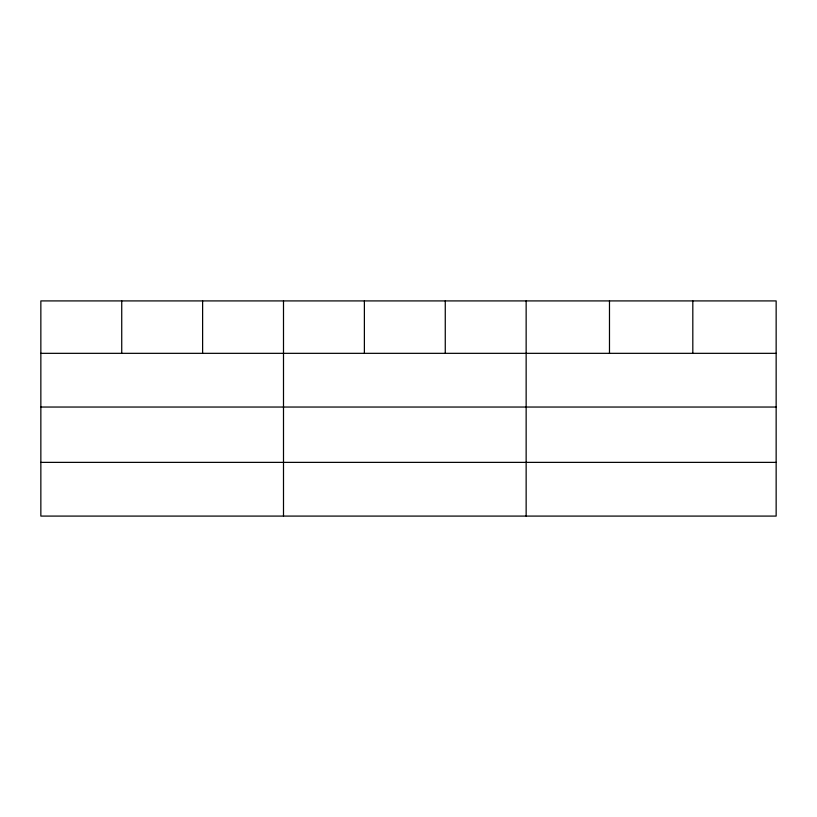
<?xml version="1.0" encoding="UTF-8"?>
<svg xmlns="http://www.w3.org/2000/svg" width="817" height="817" viewBox="0 0 817 817"><rect width="100%" height="100%" fill="white"/><g stroke="black" fill="none" stroke-linecap="round" stroke-linejoin="round"><path stroke-width="1.23" d="M776.15 407.04L776.15 300.911L40.85 300.911L40.85 516.089L776.15 516.089L776.15 407.04L40.85 407.04M40.85 353.332L776.15 353.332M40.85 462.371L776.15 462.371M692.816 300.911L692.816 353.332M609.482 300.911L609.482 353.332M526.148 300.911L526.148 516.089M445.265 300.911L445.265 353.332M364.382 300.911L364.382 353.332M283.499 300.911L283.499 516.089M202.616 300.911L202.616 353.332M121.733 300.911L121.733 353.332"/></g></svg>
